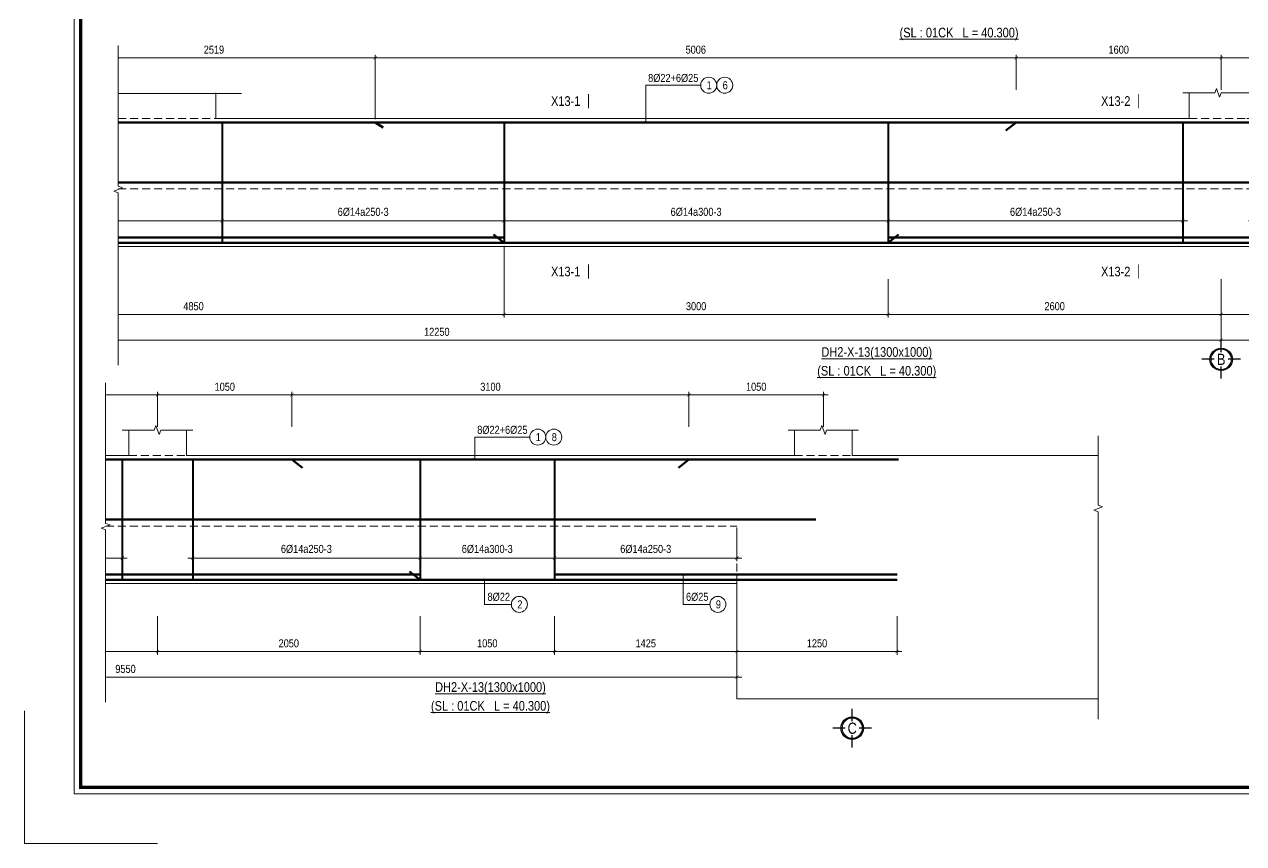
# Model space of a CAD drawing. Header units: millimetres. Extents: x 3014920 to 3563667, y -1638653 to -1356471.
# Drawn here: x 3171218 to 3180739, y -1601326 to -1594925 of the extents above; entities that cross this region are included whole.
import ezdxf
from ezdxf.enums import TextEntityAlignment as Align
from ezdxf.xclip import XClip

# ---------------------------------------------------------------- set-up
doc = ezdxf.new("R2010")
doc.units = ezdxf.units.MM
doc.header["$MEASUREMENT"] = 0
doc.header["$XCLIPFRAME"] = 0
doc.header["$PDMODE"] = 2
doc.linetypes.add('HIDDEN', pattern=[0.375, 0.25, -0.125])
doc.layers.get('0').update_dxf_attribs({"lineweight": 9})
doc.layers.get('Defpoints').update_dxf_attribs({"color": 10, "lineweight": 0})
for name, color, linetype, lineweight in [('2', 2, 'Continuous', 20), ('CDAI', 21, 'Continuous', 40), ('CTHEP', 50, 'Continuous', 50), ('DBAO', 90, 'Continuous', 13), ('DGIONG', 130, 'Continuous', 13), ('KTH', 154, 'Continuous', 9), ('Net khuat', 8, 'HIDDEN', 13), ('TEXT', 7, 'Continuous', 15)]:
    doc.layers.add(name, color=color, linetype=linetype, lineweight=lineweight)
doc.layers.add('8', color=8, linetype='Continuous')
doc.styles.add('HELVECONDENSE', font='VHELVCN_0.TTF')
doc.styles.add('Star-HelCon', font='VHELVCN_0.TTF')
doc.styles.add('TTP-HelCon', font='VHELVCN_0.TTF')
doc.styles.add('VNI-HELVE-CONDENSE', font='VHELVCN_0.TTF')
doc.dimstyles.new('kc-25', dxfattribs={"dimtxt": 62.5, "dimasz": 20, "dimexe": 20, "dimexo": 50, "dimgap": 25, "dimtad": 3, "dimdec": 0, "dimzin": 0, "dimdsep": 46, "dimtxsty": 'VNI-HELVE-CONDENSE', "dimblk": 'DIM', "dimcen": 2.5, "dimclrd": 256, "dimclre": 154, "dimclrt": 7, "dimaunit": 1, "dimadec": 0, "dimazin": 0, "dimtfac": 1, "dimtdec": 0, "dimtix": 1, "dimtmove": 0, "dimatfit": 3, "dimldrblk": 'DOT', "dimfxl": 1, "dimtolj": 1, "dimtzin": 0, "dimarcsym": 0})
doc.dimstyles.new('TTP-25', dxfattribs={"dimscale": 25, "dimtxt": 2.5, "dimasz": 1, "dimexe": 1, "dimexo": 1, "dimgap": 0.09, "dimtad": 0, "dimdec": 4, "dimrnd": 1, "dimzin": 9, "dimdsep": 46, "dimtxsty": 'TTP-HelCon', "dimblk": 'ARCHTICK', "dimcen": 0.09, "dimdle": 1.5, "dimclrd": 256, "dimclre": 256, "dimclrt": 7, "dimadec": 0, "dimazin": 0, "dimtfac": 1, "dimtdec": 4, "dimtmove": 0, "dimatfit": 3, "dimldrblk": 'ARCHTICK', "dimfxl": 1, "dimtvp": 1, "dimtolj": 1, "dimtzin": 0, "dimarcsym": 0})

# ---------------------------------------------------------------- blocks, each defined once
blk = doc.blocks.new('2X-15')
at = {"layer": 'CTHEP'}
blk.add_line((36594.43122, -500), (7254.43496, -500.09045), dxfattribs=at)
for points in [[(7254.43412, -230.34896), (7254.43317, -30), (36594.43122, -30), (36594.43122, -230)], [(7254.43456, -370.14257), (7254.43642, -970), (36594.43122, -970), (36594.43122, -370)]]:
    blk.add_lwpolyline(points, dxfattribs=at)
blk = doc.blocks.new('_ArchTick')
at = {"color": 0, "linetype": 'ByBlock', "const_width": 0.15}
blk.add_lwpolyline([(-0.5, -0.5), (0.5, 0.5)], dxfattribs=at)
blk = doc.blocks.new('*D1113')
at = {"layer": 'Defpoints', "color": 0, "transparency": 16777216}
for p in [(14285.4, 1449), (14285.4, 1171.2), (16804.6, 945)]:
    blk.add_point(p, dxfattribs=at)
at = {"layer": 'KTH', "lineweight": -2, "transparency": 16777216}
for p, q in [((16842.1, 1449), (14247.9, 1449)), ((14285.4, 1196.2), (14285.4, 1474)), ((16804.6, 970), (16804.6, 1474))]:
    blk.add_line(p, q, dxfattribs=at)
at = {"layer": 'KTH', "lineweight": -2, "transparency": 16777216, "xscale": 25, "yscale": 25, "zscale": 25, "rotation": 180}
blk.add_blockref('_ArchTick', (14285.4, 1449), dxfattribs=at)
at = {"layer": 'KTH', "lineweight": -2, "transparency": 16777216, "xscale": 25, "yscale": 25, "zscale": 25}
blk.add_blockref('_ArchTick', (16804.6, 1449), dxfattribs=at)
at = {"layer": 'KTH', "color": 7, "transparency": 16777216, "insert": (15545, 1512.8), "char_height": 62.5, "attachment_point": 5, "style": 'TTP-HelCon'}
blk.add_mtext('\\A1;2519', dxfattribs=at)
blk = doc.blocks.new('*D1115')
at = {"layer": 'Defpoints', "color": 0, "transparency": 16777216}
for p in [(17810.4, 5), (12960.4, -254.6), (17810.4, -555.6)]:
    blk.add_point(p, dxfattribs=at)
at = {"layer": 'KTH', "lineweight": -2, "transparency": 16777216}
for p, q in [((17810.4, -20), (17810.4, -580.6)), ((12960.4, -279.6), (12960.4, -580.6)), ((12922.9, -555.6), (17847.9, -555.6))]:
    blk.add_line(p, q, dxfattribs=at)
at = {"layer": 'KTH', "lineweight": -2, "transparency": 16777216, "xscale": 25, "yscale": 25, "zscale": 25, "rotation": 180}
blk.add_blockref('_ArchTick', (12960.4, -555.6), dxfattribs=at)
at = {"layer": 'KTH', "lineweight": -2, "transparency": 16777216, "xscale": 25, "yscale": 25, "zscale": 25}
blk.add_blockref('_ArchTick', (17810.4, -555.6), dxfattribs=at)
at = {"layer": 'KTH', "color": 7, "transparency": 16777216, "insert": (15385.4, -491.8), "char_height": 62.5, "attachment_point": 5, "style": 'TTP-HelCon'}
blk.add_mtext('\\A1;4850', dxfattribs=at)
blk = doc.blocks.new('*D1117')
at = {"layer": 'Defpoints', "color": 0, "transparency": 16777216}
for p in [(15610.4, 372.1), (17810.4, 372.1), (17810.4, 175)]:
    blk.add_point(p, dxfattribs=at)
at = {"layer": 'KTH', "lineweight": -2, "transparency": 16777216}
for p, q in [((15610.4, 347.1), (15610.4, 150)), ((17810.4, 347.1), (17810.4, 150)), ((15572.9, 175), (17847.9, 175))]:
    blk.add_line(p, q, dxfattribs=at)
at = {"layer": 'KTH', "lineweight": -2, "transparency": 16777216, "xscale": 25, "yscale": 25, "zscale": 25, "rotation": 180}
blk.add_blockref('_ArchTick', (15610.4, 175), dxfattribs=at)
at = {"layer": 'KTH', "lineweight": -2, "transparency": 16777216, "xscale": 25, "yscale": 25, "zscale": 25}
blk.add_blockref('_ArchTick', (17810.4, 175), dxfattribs=at)
at = {"layer": 'KTH', "color": 7, "transparency": 16777216, "insert": (16710.4, 244.9), "char_height": 62.5, "attachment_point": 5, "style": 'TTP-HelCon'}
blk.add_mtext('\\A1;6Þ14a250-3', dxfattribs=at)
blk = doc.blocks.new('*D1120')
at = {"layer": 'Defpoints', "color": 0, "transparency": 16777216}
for p in [(20810.4, -254.6), (23410.4, -254.6), (20810.4, -555.6)]:
    blk.add_point(p, dxfattribs=at)
at = {"layer": 'KTH', "lineweight": -2, "transparency": 16777216}
for p, q in [((20810.4, -279.6), (20810.4, -580.6)), ((23410.4, -279.6), (23410.4, -580.6)), ((23447.9, -555.6), (20772.9, -555.6))]:
    blk.add_line(p, q, dxfattribs=at)
at = {"layer": 'KTH', "lineweight": -2, "transparency": 16777216, "xscale": 25, "yscale": 25, "zscale": 25, "rotation": 180}
blk.add_blockref('_ArchTick', (20810.4, -555.6), dxfattribs=at)
at = {"layer": 'KTH', "lineweight": -2, "transparency": 16777216, "xscale": 25, "yscale": 25, "zscale": 25}
blk.add_blockref('_ArchTick', (23410.4, -555.6), dxfattribs=at)
at = {"layer": 'KTH', "color": 7, "transparency": 16777216, "insert": (22110.4, -491.8), "char_height": 62.5, "attachment_point": 5, "style": 'TTP-HelCon'}
blk.add_mtext('\\A1;2600', dxfattribs=at)
blk = doc.blocks.new('MC')
at = {"layer": 'CTHEP', "const_width": 10, "elevation": 0}
blk.add_lwpolyline([(36, 150), (36, 0)], dxfattribs=at)
at = {"layer": 'TEXT', "style": 'TTP-HelCon'}
blk.add_attdef('A', text='', height=100, dxfattribs=at).set_placement((-50, 26), align=Align.RIGHT)
blk = doc.blocks.new('*D1122')
at = {"layer": 'Defpoints', "color": 0, "transparency": 16777216}
for p in [(17810.4, 5), (20810.4, -254.6), (17810.4, -555.6)]:
    blk.add_point(p, dxfattribs=at)
at = {"layer": 'KTH', "lineweight": -2, "transparency": 16777216}
for p, q in [((17810.4, -20), (17810.4, -580.6)), ((20810.4, -279.6), (20810.4, -580.6)), ((20847.9, -555.6), (17772.9, -555.6))]:
    blk.add_line(p, q, dxfattribs=at)
at = {"layer": 'KTH', "lineweight": -2, "transparency": 16777216, "xscale": 25, "yscale": 25, "zscale": 25, "rotation": 180}
blk.add_blockref('_ArchTick', (17810.4, -555.6), dxfattribs=at)
at = {"layer": 'KTH', "lineweight": -2, "transparency": 16777216, "xscale": 25, "yscale": 25, "zscale": 25}
blk.add_blockref('_ArchTick', (20810.4, -555.6), dxfattribs=at)
at = {"layer": 'KTH', "color": 7, "transparency": 16777216, "insert": (19310.4, -491.8), "char_height": 62.5, "attachment_point": 5, "style": 'TTP-HelCon'}
blk.add_mtext('\\A1;3000', dxfattribs=at)
blk = doc.blocks.new('*D1123')
at = {"layer": 'Defpoints', "color": 0, "transparency": 16777216}
for p in [(20810.4, 372.1), (23110.4, 372.1), (20810.4, 175)]:
    blk.add_point(p, dxfattribs=at)
at = {"layer": 'KTH', "lineweight": -2, "transparency": 16777216}
for p, q in [((20810.4, 347.1), (20810.4, 150)), ((23110.4, 347.1), (23110.4, 150)), ((23147.9, 175), (20772.9, 175))]:
    blk.add_line(p, q, dxfattribs=at)
at = {"layer": 'KTH', "lineweight": -2, "transparency": 16777216, "xscale": 25, "yscale": 25, "zscale": 25, "rotation": 180}
blk.add_blockref('_ArchTick', (20810.4, 175), dxfattribs=at)
at = {"layer": 'KTH', "lineweight": -2, "transparency": 16777216, "xscale": 25, "yscale": 25, "zscale": 25}
blk.add_blockref('_ArchTick', (23110.4, 175), dxfattribs=at)
at = {"layer": 'KTH', "color": 7, "transparency": 16777216, "insert": (21960.4, 244.9), "char_height": 62.5, "attachment_point": 5, "style": 'TTP-HelCon'}
blk.add_mtext('\\A1;6Þ14a250-3', dxfattribs=at)
blk = doc.blocks.new('*D1124')
at = {"layer": 'Defpoints', "color": 0, "transparency": 16777216}
for p in [(16804.6, 1449), (21810.4, 1175), (16804.6, 945)]:
    blk.add_point(p, dxfattribs=at)
at = {"layer": 'KTH', "lineweight": -2, "transparency": 16777216}
for p, q in [((21847.9, 1449), (16767.1, 1449)), ((16804.6, 970), (16804.6, 1474)), ((21810.4, 1200), (21810.4, 1474))]:
    blk.add_line(p, q, dxfattribs=at)
at = {"layer": 'KTH', "lineweight": -2, "transparency": 16777216, "xscale": 25, "yscale": 25, "zscale": 25, "rotation": 180}
blk.add_blockref('_ArchTick', (16804.6, 1449), dxfattribs=at)
at = {"layer": 'KTH', "lineweight": -2, "transparency": 16777216, "xscale": 25, "yscale": 25, "zscale": 25}
blk.add_blockref('_ArchTick', (21810.4, 1449), dxfattribs=at)
at = {"layer": 'KTH', "color": 7, "transparency": 16777216, "insert": (19307.5, 1512.8), "char_height": 62.5, "attachment_point": 5, "style": 'TTP-HelCon'}
blk.add_mtext('\\A1;5006', dxfattribs=at)
blk = doc.blocks.new('*D1125')
at = {"layer": 'Defpoints', "color": 0, "transparency": 16777216}
for p in [(23410.4, 1449), (21810.4, 1175), (23410.4, 1175)]:
    blk.add_point(p, dxfattribs=at)
at = {"layer": 'KTH', "lineweight": -2, "transparency": 16777216}
for p, q in [((21772.9, 1449), (23447.9, 1449)), ((21810.4, 1200), (21810.4, 1474)), ((23410.4, 1200), (23410.4, 1474))]:
    blk.add_line(p, q, dxfattribs=at)
at = {"layer": 'KTH', "lineweight": -2, "transparency": 16777216, "xscale": 25, "yscale": 25, "zscale": 25, "rotation": 180}
blk.add_blockref('_ArchTick', (21810.4, 1449), dxfattribs=at)
at = {"layer": 'KTH', "lineweight": -2, "transparency": 16777216, "xscale": 25, "yscale": 25, "zscale": 25}
blk.add_blockref('_ArchTick', (23410.4, 1449), dxfattribs=at)
at = {"layer": 'KTH', "color": 7, "transparency": 16777216, "insert": (22610.4, 1512.8), "char_height": 62.5, "attachment_point": 5, "style": 'TTP-HelCon'}
blk.add_mtext('\\A1;1600', dxfattribs=at)
blk = doc.blocks.new('*D1126')
at = {"layer": 'Defpoints', "color": 0, "transparency": 16777216}
for p in [(23660.4, 372.1), (28160.4, 372.1), (23660.4, 175)]:
    blk.add_point(p, dxfattribs=at)
at = {"layer": 'KTH', "lineweight": -2, "transparency": 16777216}
for p, q in [((23660.4, 347.1), (23660.4, 150)), ((28160.4, 347.1), (28160.4, 150)), ((28197.9, 175), (23622.9, 175))]:
    blk.add_line(p, q, dxfattribs=at)
at = {"layer": 'KTH', "lineweight": -2, "transparency": 16777216, "xscale": 25, "yscale": 25, "zscale": 25, "rotation": 180}
blk.add_blockref('_ArchTick', (23660.4, 175), dxfattribs=at)
at = {"layer": 'KTH', "lineweight": -2, "transparency": 16777216, "xscale": 25, "yscale": 25, "zscale": 25}
blk.add_blockref('_ArchTick', (28160.4, 175), dxfattribs=at)
at = {"layer": 'KTH', "color": 7, "transparency": 16777216, "insert": (25910.4, 244.9), "char_height": 62.5, "attachment_point": 5, "style": 'TTP-HelCon'}
blk.add_mtext('\\A1;6Þ14a250-3', dxfattribs=at)
blk = doc.blocks.new('*D1131')
at = {"layer": 'Defpoints', "color": 0, "transparency": 16777216}
for p in [(11160.4, -254.6), (23410.4, -254.6), (11160.4, -755.6)]:
    blk.add_point(p, dxfattribs=at)
at = {"layer": 'KTH', "lineweight": -2, "transparency": 16777216}
for p, q in [((11160.4, -279.6), (11160.4, -780.6)), ((23410.4, -279.6), (23410.4, -780.6)), ((23447.9, -755.6), (11122.9, -755.6))]:
    blk.add_line(p, q, dxfattribs=at)
at = {"layer": 'KTH', "lineweight": -2, "transparency": 16777216, "xscale": 25, "yscale": 25, "zscale": 25, "rotation": 180}
blk.add_blockref('_ArchTick', (11160.4, -755.6), dxfattribs=at)
at = {"layer": 'KTH', "lineweight": -2, "transparency": 16777216, "xscale": 25, "yscale": 25, "zscale": 25}
blk.add_blockref('_ArchTick', (23410.4, -755.6), dxfattribs=at)
at = {"layer": 'KTH', "color": 7, "transparency": 16777216, "insert": (17285.4, -691.8), "char_height": 62.5, "attachment_point": 5, "style": 'TTP-HelCon'}
blk.add_mtext('\\A1;12250', dxfattribs=at)
blk = doc.blocks.new('*D1133')
at = {"layer": 'Defpoints', "color": 0, "transparency": 16777216}
for p in [(9860.4, 372.1), (15610.4, 372.1), (9860.4, 175)]:
    blk.add_point(p, dxfattribs=at)
at = {"layer": 'KTH', "lineweight": -2, "transparency": 16777216}
for p, q in [((9860.4, 347.1), (9860.4, 150)), ((15610.4, 347.1), (15610.4, 150)), ((15647.9, 175), (9822.9, 175))]:
    blk.add_line(p, q, dxfattribs=at)
at = {"layer": 'KTH', "lineweight": -2, "transparency": 16777216, "xscale": 25, "yscale": 25, "zscale": 25, "rotation": 180}
blk.add_blockref('_ArchTick', (9860.4, 175), dxfattribs=at)
at = {"layer": 'KTH', "lineweight": -2, "transparency": 16777216, "xscale": 25, "yscale": 25, "zscale": 25}
blk.add_blockref('_ArchTick', (15610.4, 175), dxfattribs=at)
at = {"layer": 'KTH', "color": 7, "transparency": 16777216, "insert": (12735.4, 244.9), "char_height": 62.5, "attachment_point": 5, "style": 'TTP-HelCon'}
blk.add_mtext('\\A1;6Þ14a250-3', dxfattribs=at)
blk = doc.blocks.new('*D1135')
at = {"layer": 'Defpoints', "color": 0, "transparency": 16777216}
for p in [(17810.4, 372.1), (20810.4, 372.1), (17810.4, 175)]:
    blk.add_point(p, dxfattribs=at)
at = {"layer": 'KTH', "lineweight": -2, "transparency": 16777216}
for p, q in [((17810.4, 347.1), (17810.4, 150)), ((20810.4, 347.1), (20810.4, 150)), ((20847.9, 175), (17772.9, 175))]:
    blk.add_line(p, q, dxfattribs=at)
at = {"layer": 'KTH', "lineweight": -2, "transparency": 16777216, "xscale": 25, "yscale": 25, "zscale": 25, "rotation": 180}
blk.add_blockref('_ArchTick', (17810.4, 175), dxfattribs=at)
at = {"layer": 'KTH', "lineweight": -2, "transparency": 16777216, "xscale": 25, "yscale": 25, "zscale": 25}
blk.add_blockref('_ArchTick', (20810.4, 175), dxfattribs=at)
at = {"layer": 'KTH', "color": 7, "transparency": 16777216, "insert": (19310.4, 244.9), "char_height": 62.5, "attachment_point": 5, "style": 'TTP-HelCon'}
blk.add_mtext('\\A1;6Þ14a300-3', dxfattribs=at)
blk = doc.blocks.new('*D1137')
at = {"layer": 'Defpoints', "color": 0, "transparency": 16777216}
for p in [(23410.4, -254.6), (28435.4, -254.6), (23410.4, -555.6)]:
    blk.add_point(p, dxfattribs=at)
at = {"layer": 'KTH', "lineweight": -2, "transparency": 16777216}
for p, q in [((23410.4, -279.6), (23410.4, -580.6)), ((28435.4, -279.6), (28435.4, -580.6)), ((28472.9, -555.6), (23372.9, -555.6))]:
    blk.add_line(p, q, dxfattribs=at)
at = {"layer": 'KTH', "lineweight": -2, "transparency": 16777216, "xscale": 25, "yscale": 25, "zscale": 25, "rotation": 180}
blk.add_blockref('_ArchTick', (23410.4, -555.6), dxfattribs=at)
at = {"layer": 'KTH', "lineweight": -2, "transparency": 16777216, "xscale": 25, "yscale": 25, "zscale": 25}
blk.add_blockref('_ArchTick', (28435.4, -555.6), dxfattribs=at)
at = {"layer": 'KTH', "color": 7, "transparency": 16777216, "insert": (25922.9, -491.8), "char_height": 62.5, "attachment_point": 5, "style": 'TTP-HelCon'}
blk.add_mtext('\\A1;5025', dxfattribs=at)
blk = doc.blocks.new('*D1138')
at = {"layer": 'Defpoints', "color": 0, "transparency": 16777216}
for p in [(23410.4, 1449), (23410.4, 1175), (24360.4, 1175)]:
    blk.add_point(p, dxfattribs=at)
at = {"layer": 'KTH', "lineweight": -2, "transparency": 16777216}
for p, q in [((24397.9, 1449), (23372.9, 1449)), ((23410.4, 1200), (23410.4, 1474)), ((24360.4, 1200), (24360.4, 1474))]:
    blk.add_line(p, q, dxfattribs=at)
at = {"layer": 'KTH', "lineweight": -2, "transparency": 16777216, "xscale": 25, "yscale": 25, "zscale": 25, "rotation": 180}
blk.add_blockref('_ArchTick', (23410.4, 1449), dxfattribs=at)
at = {"layer": 'KTH', "lineweight": -2, "transparency": 16777216, "xscale": 25, "yscale": 25, "zscale": 25}
blk.add_blockref('_ArchTick', (24360.4, 1449), dxfattribs=at)
at = {"layer": 'KTH', "color": 7, "transparency": 16777216, "insert": (23885.4, 1512.8), "char_height": 62.5, "attachment_point": 5, "style": 'TTP-HelCon'}
blk.add_mtext('\\A1;950', dxfattribs=at)
blk = doc.blocks.new('*D1139')
at = {"layer": 'Defpoints', "color": 0, "transparency": 16777216}
for p in [(28435.4, 1449), (27460.4, 1175), (28435.4, 1175)]:
    blk.add_point(p, dxfattribs=at)
at = {"layer": 'KTH', "lineweight": -2, "transparency": 16777216}
for p, q in [((27422.9, 1449), (28472.9, 1449)), ((27460.4, 1200), (27460.4, 1474)), ((28435.4, 1200), (28435.4, 1474))]:
    blk.add_line(p, q, dxfattribs=at)
at = {"layer": 'KTH', "lineweight": -2, "transparency": 16777216, "xscale": 25, "yscale": 25, "zscale": 25, "rotation": 180}
blk.add_blockref('_ArchTick', (27460.4, 1449), dxfattribs=at)
at = {"layer": 'KTH', "lineweight": -2, "transparency": 16777216, "xscale": 25, "yscale": 25, "zscale": 25}
blk.add_blockref('_ArchTick', (28435.4, 1449), dxfattribs=at)
at = {"layer": 'KTH', "color": 7, "transparency": 16777216, "insert": (27947.9, 1512.8), "char_height": 62.5, "attachment_point": 5, "style": 'TTP-HelCon'}
blk.add_mtext('\\A1;975', dxfattribs=at)
blk = doc.blocks.new('*D1140')
at = {"layer": 'Defpoints', "color": 0, "transparency": 16777216}
for p in [(28435.4, 1449), (28435.4, 1175), (29485.4, 1175)]:
    blk.add_point(p, dxfattribs=at)
at = {"layer": 'KTH', "lineweight": -2, "transparency": 16777216}
for p, q in [((29522.9, 1449), (28397.9, 1449)), ((28435.4, 1200), (28435.4, 1474)), ((29485.4, 1200), (29485.4, 1474))]:
    blk.add_line(p, q, dxfattribs=at)
at = {"layer": 'KTH', "lineweight": -2, "transparency": 16777216, "xscale": 25, "yscale": 25, "zscale": 25, "rotation": 180}
blk.add_blockref('_ArchTick', (28435.4, 1449), dxfattribs=at)
at = {"layer": 'KTH', "lineweight": -2, "transparency": 16777216, "xscale": 25, "yscale": 25, "zscale": 25}
blk.add_blockref('_ArchTick', (29485.4, 1449), dxfattribs=at)
at = {"layer": 'KTH', "color": 7, "transparency": 16777216, "insert": (28960.4, 1512.8), "char_height": 62.5, "attachment_point": 5, "style": 'TTP-HelCon'}
blk.add_mtext('\\A1;1050', dxfattribs=at)
blk = doc.blocks.new('*D1141')
at = {"layer": 'Defpoints', "color": 0, "transparency": 16777216}
for p in [(29485.4, 1449), (29485.4, 1175), (32585.4, 1175)]:
    blk.add_point(p, dxfattribs=at)
at = {"layer": 'KTH', "lineweight": -2, "transparency": 16777216}
for p, q in [((32622.9, 1449), (29447.9, 1449)), ((29485.4, 1200), (29485.4, 1474)), ((32585.4, 1200), (32585.4, 1474))]:
    blk.add_line(p, q, dxfattribs=at)
at = {"layer": 'KTH', "lineweight": -2, "transparency": 16777216, "xscale": 25, "yscale": 25, "zscale": 25, "rotation": 180}
blk.add_blockref('_ArchTick', (29485.4, 1449), dxfattribs=at)
at = {"layer": 'KTH', "lineweight": -2, "transparency": 16777216, "xscale": 25, "yscale": 25, "zscale": 25}
blk.add_blockref('_ArchTick', (32585.4, 1449), dxfattribs=at)
at = {"layer": 'KTH', "color": 7, "transparency": 16777216, "insert": (31035.4, 1512.8), "char_height": 62.5, "attachment_point": 5, "style": 'TTP-HelCon'}
blk.add_mtext('\\A1;3100', dxfattribs=at)
blk = doc.blocks.new('dau truc')
blk.add_circle((0, 0), 180)
at = {"layer": '8'}
for p, q in [((0, 127), (0, 345)), ((-127, 0), (-345, 0)), ((0, -345), (0, -127)), ((345, 0), (127, 0))]:
    blk.add_line(p, q, dxfattribs=at)
blk.add_circle((0, 0), 200, dxfattribs=at)
at = {"layer": 'TEXT', "style": 'HELVECONDENSE'}
blk.add_attdef('A', text='', height=233, dxfattribs=at).set_placement((0, 0), align=Align.MIDDLE)
blk = doc.blocks.new('*D1142')
at = {"layer": 'Defpoints', "color": 0, "transparency": 16777216}
for p in [(28435.4, -254.6), (30485.4, -254.6), (30485.4, -555.6)]:
    blk.add_point(p, dxfattribs=at)
at = {"layer": 'KTH', "lineweight": -2, "transparency": 16777216}
for p, q in [((28435.4, -279.6), (28435.4, -580.6)), ((30485.4, -279.6), (30485.4, -580.6)), ((28397.9, -555.6), (30522.9, -555.6))]:
    blk.add_line(p, q, dxfattribs=at)
at = {"layer": 'KTH', "lineweight": -2, "transparency": 16777216, "xscale": 25, "yscale": 25, "zscale": 25, "rotation": 180}
blk.add_blockref('_ArchTick', (28435.4, -555.6), dxfattribs=at)
at = {"layer": 'KTH', "lineweight": -2, "transparency": 16777216, "xscale": 25, "yscale": 25, "zscale": 25}
blk.add_blockref('_ArchTick', (30485.4, -555.6), dxfattribs=at)
at = {"layer": 'KTH', "color": 7, "transparency": 16777216, "insert": (29460.4, -491.8), "char_height": 62.5, "attachment_point": 5, "style": 'TTP-HelCon'}
blk.add_mtext('\\A1;2050', dxfattribs=at)
blk = doc.blocks.new('*D1143')
at = {"layer": 'Defpoints', "color": 0, "transparency": 16777216}
for p in [(30485.4, -254.6), (31535.4, -254.6), (30485.4, -555.6)]:
    blk.add_point(p, dxfattribs=at)
at = {"layer": 'KTH', "lineweight": -2, "transparency": 16777216}
for p, q in [((30485.4, -279.6), (30485.4, -580.6)), ((31535.4, -279.6), (31535.4, -580.6)), ((31572.9, -555.6), (30447.9, -555.6))]:
    blk.add_line(p, q, dxfattribs=at)
at = {"layer": 'KTH', "lineweight": -2, "transparency": 16777216, "xscale": 25, "yscale": 25, "zscale": 25, "rotation": 180}
blk.add_blockref('_ArchTick', (30485.4, -555.6), dxfattribs=at)
at = {"layer": 'KTH', "lineweight": -2, "transparency": 16777216, "xscale": 25, "yscale": 25, "zscale": 25}
blk.add_blockref('_ArchTick', (31535.4, -555.6), dxfattribs=at)
at = {"layer": 'KTH', "color": 7, "transparency": 16777216, "insert": (31010.4, -491.8), "char_height": 62.5, "attachment_point": 5, "style": 'TTP-HelCon'}
blk.add_mtext('\\A1;1050', dxfattribs=at)
blk = doc.blocks.new('*D1144')
at = {"layer": 'Defpoints', "color": 0, "transparency": 16777216}
for p in [(31535.4, -254.6), (32960.4, -254.6), (31535.4, -555.6)]:
    blk.add_point(p, dxfattribs=at)
at = {"layer": 'KTH', "lineweight": -2, "transparency": 16777216}
for p, q in [((31535.4, -279.6), (31535.4, -580.6)), ((32960.4, -279.6), (32960.4, -580.6)), ((32997.9, -555.6), (31497.9, -555.6))]:
    blk.add_line(p, q, dxfattribs=at)
at = {"layer": 'KTH', "lineweight": -2, "transparency": 16777216, "xscale": 25, "yscale": 25, "zscale": 25, "rotation": 180}
blk.add_blockref('_ArchTick', (31535.4, -555.6), dxfattribs=at)
at = {"layer": 'KTH', "lineweight": -2, "transparency": 16777216, "xscale": 25, "yscale": 25, "zscale": 25}
blk.add_blockref('_ArchTick', (32960.4, -555.6), dxfattribs=at)
at = {"layer": 'KTH', "color": 7, "transparency": 16777216, "insert": (32247.9, -491.8), "char_height": 62.5, "attachment_point": 5, "style": 'TTP-HelCon'}
blk.add_mtext('\\A1;1425', dxfattribs=at)
blk = doc.blocks.new('*D1145')
at = {"layer": 'Defpoints', "color": 0, "transparency": 16777216}
for p in [(32960.4, -254.6), (34210.4, -254.6), (34210.4, -555.6)]:
    blk.add_point(p, dxfattribs=at)
at = {"layer": 'KTH', "lineweight": -2, "transparency": 16777216}
for p, q in [((32960.4, -279.6), (32960.4, -580.6)), ((34210.4, -279.6), (34210.4, -580.6)), ((32922.9, -555.6), (34247.9, -555.6))]:
    blk.add_line(p, q, dxfattribs=at)
at = {"layer": 'KTH', "lineweight": -2, "transparency": 16777216, "xscale": 25, "yscale": 25, "zscale": 25, "rotation": 180}
blk.add_blockref('_ArchTick', (32960.4, -555.6), dxfattribs=at)
at = {"layer": 'KTH', "lineweight": -2, "transparency": 16777216, "xscale": 25, "yscale": 25, "zscale": 25}
blk.add_blockref('_ArchTick', (34210.4, -555.6), dxfattribs=at)
at = {"layer": 'KTH', "color": 7, "transparency": 16777216, "insert": (33585.4, -491.8), "char_height": 62.5, "attachment_point": 5, "style": 'TTP-HelCon'}
blk.add_mtext('\\A1;1250', dxfattribs=at)
blk = doc.blocks.new('*D1146')
at = {"layer": 'Defpoints', "color": 0, "transparency": 16777216}
for p in [(23410.4, -254.6), (32960.4, -254.6), (32960.4, -755.6)]:
    blk.add_point(p, dxfattribs=at)
at = {"layer": 'KTH', "lineweight": -2, "transparency": 16777216}
for p, q in [((23410.4, -279.6), (23410.4, -780.6)), ((32960.4, -279.6), (32960.4, -780.6)), ((23372.9, -755.6), (32997.9, -755.6))]:
    blk.add_line(p, q, dxfattribs=at)
at = {"layer": 'KTH', "lineweight": -2, "transparency": 16777216, "xscale": 25, "yscale": 25, "zscale": 25, "rotation": 180}
blk.add_blockref('_ArchTick', (23410.4, -755.6), dxfattribs=at)
at = {"layer": 'KTH', "lineweight": -2, "transparency": 16777216, "xscale": 25, "yscale": 25, "zscale": 25}
blk.add_blockref('_ArchTick', (32960.4, -755.6), dxfattribs=at)
at = {"layer": 'KTH', "color": 7, "transparency": 16777216, "insert": (28185.4, -691.8), "char_height": 62.5, "attachment_point": 5, "style": 'TTP-HelCon'}
blk.add_mtext('\\A1;9550', dxfattribs=at)
blk = doc.blocks.new('*D1147')
at = {"layer": 'Defpoints', "color": 0, "transparency": 16777216}
for p in [(33635.4, 1449), (32585.4, 1175), (33635.4, 1175)]:
    blk.add_point(p, dxfattribs=at)
at = {"layer": 'KTH', "lineweight": -2, "transparency": 16777216}
for p, q in [((32547.9, 1449), (33672.9, 1449)), ((32585.4, 1200), (32585.4, 1474)), ((33635.4, 1200), (33635.4, 1474))]:
    blk.add_line(p, q, dxfattribs=at)
at = {"layer": 'KTH', "lineweight": -2, "transparency": 16777216, "xscale": 25, "yscale": 25, "zscale": 25, "rotation": 180}
blk.add_blockref('_ArchTick', (32585.4, 1449), dxfattribs=at)
at = {"layer": 'KTH', "lineweight": -2, "transparency": 16777216, "xscale": 25, "yscale": 25, "zscale": 25}
blk.add_blockref('_ArchTick', (33635.4, 1449), dxfattribs=at)
at = {"layer": 'KTH', "color": 7, "transparency": 16777216, "insert": (33110.4, 1512.8), "char_height": 62.5, "attachment_point": 5, "style": 'TTP-HelCon'}
blk.add_mtext('\\A1;1050', dxfattribs=at)
blk = doc.blocks.new('DIM')
h = blk.add_hatch(color=1)
h.paths.add_polyline_path([(0.49, 0.29, 1), (0.29, 0.49), (-0.19, 0), (0.19, 0)])
h.paths.add_polyline_path([(0.19, 0), (-0.19, 0), (-0.49, -0.29, 1), (-0.29, -0.49)])
at = {"color": 9}
for p, q in [((-0.19, 0), (-1.5, 0)), ((0.19, 0), (1.5, 0))]:
    blk.add_line(p, q, dxfattribs=at)
at = {"color": 1}
for p, q in [((-0.49, -0.29), (0.29, 0.49)), ((-0.29, -0.49), (0.49, 0.29)), ((-0.19, 0), (0.19, 0))]:
    blk.add_line(p, q, dxfattribs=at)
blk.add_arc((-0.39, -0.39), 0.138, 135, 315, dxfattribs=at)
blk = doc.blocks.new('*D1108')
at = {"layer": 'Defpoints', "color": 0, "transparency": 16777216}
for p in [(28710.4, 372.1), (30485.4, 372.1), (30485.4, 175)]:
    blk.add_point(p, dxfattribs=at)
at = {"layer": 'KTH', "lineweight": -2, "transparency": 16777216}
for p, q in [((28710.4, 347.1), (28710.4, 150)), ((30485.4, 347.1), (30485.4, 150)), ((28672.9, 175), (30522.9, 175))]:
    blk.add_line(p, q, dxfattribs=at)
at = {"layer": 'KTH', "lineweight": -2, "transparency": 16777216, "xscale": 25, "yscale": 25, "zscale": 25, "rotation": 180}
blk.add_blockref('_ArchTick', (28710.4, 175), dxfattribs=at)
at = {"layer": 'KTH', "lineweight": -2, "transparency": 16777216, "xscale": 25, "yscale": 25, "zscale": 25}
blk.add_blockref('_ArchTick', (30485.4, 175), dxfattribs=at)
at = {"layer": 'KTH', "color": 7, "transparency": 16777216, "insert": (29597.9, 244.9), "char_height": 62.5, "attachment_point": 5, "style": 'TTP-HelCon'}
blk.add_mtext('\\A1;6Þ14a250-3', dxfattribs=at)
blk = doc.blocks.new('*D1109')
at = {"layer": 'Defpoints', "color": 0, "transparency": 16777216}
for p in [(32960.4, 425), (31535.4, 372.1), (31535.4, 175)]:
    blk.add_point(p, dxfattribs=at)
at = {"layer": 'KTH', "lineweight": -2, "transparency": 16777216}
for p, q in [((32960.4, 400), (32960.4, 150)), ((31535.4, 347.1), (31535.4, 150)), ((32997.9, 175), (31497.9, 175))]:
    blk.add_line(p, q, dxfattribs=at)
at = {"layer": 'KTH', "lineweight": -2, "transparency": 16777216, "xscale": 25, "yscale": 25, "zscale": 25, "rotation": 180}
blk.add_blockref('_ArchTick', (31535.4, 175), dxfattribs=at)
at = {"layer": 'KTH', "lineweight": -2, "transparency": 16777216, "xscale": 25, "yscale": 25, "zscale": 25}
blk.add_blockref('_ArchTick', (32960.4, 175), dxfattribs=at)
at = {"layer": 'KTH', "color": 7, "transparency": 16777216, "insert": (32247.9, 244.9), "char_height": 62.5, "attachment_point": 5, "style": 'TTP-HelCon'}
blk.add_mtext('\\A1;6Þ14a250-3', dxfattribs=at)
blk = doc.blocks.new('*D1110')
at = {"layer": 'Defpoints', "color": 0, "transparency": 16777216}
for p in [(30485.4, 372.1), (31535.4, 372.1), (30485.4, 175)]:
    blk.add_point(p, dxfattribs=at)
at = {"layer": 'KTH', "lineweight": -2, "transparency": 16777216}
for p, q in [((30485.4, 347.1), (30485.4, 150)), ((31535.4, 347.1), (31535.4, 150)), ((31572.9, 175), (30447.9, 175))]:
    blk.add_line(p, q, dxfattribs=at)
at = {"layer": 'KTH', "lineweight": -2, "transparency": 16777216, "xscale": 25, "yscale": 25, "zscale": 25, "rotation": 180}
blk.add_blockref('_ArchTick', (30485.4, 175), dxfattribs=at)
at = {"layer": 'KTH', "lineweight": -2, "transparency": 16777216, "xscale": 25, "yscale": 25, "zscale": 25}
blk.add_blockref('_ArchTick', (31535.4, 175), dxfattribs=at)
at = {"layer": 'KTH', "color": 7, "transparency": 16777216, "insert": (31010.4, 244.9), "char_height": 62.5, "attachment_point": 5, "style": 'TTP-HelCon'}
blk.add_mtext('\\A1;6Þ14a300-3', dxfattribs=at)
blk = doc.blocks.new('CHG_XX_Khung ten')
blk.add_lwpolyline([(15, 579), (826, 579), (826, 15), (15, 15)], close=True)
at = {"color": 4, "linetype": 'Continuous', "const_width": 1}
blk.add_lwpolyline([(17, 577), (824, 577), (824, 17), (17, 17)], close=True, dxfattribs=at)
at = {"layer": 'Defpoints', "color": 1, "ltscale": 2}
blk.add_lwpolyline([(40.06, 0), (0, 0), (0, 40)], dxfattribs=at)
blk = doc.blocks.new('2X-13')
at = {"layer": 'CDAI'}
for points in [[(15610.44181, 945), (15610.44181, 5)], [(17810.44181, 945), (17810.44181, 5)], [(20810.44001, 945), (20810.44001, 5)], [(23110.44001, 945), (23110.44001, 5)], [(28160.44001, 945), (28160.44001, 5)], [(28710.43251, 945), (28710.43251, 5)], [(30485.43251, 945), (30485.43251, 5)], [(31535.43251, 945), (31535.43251, 5)]]:
    blk.add_lwpolyline(points, dxfattribs=at)
at = {"layer": 'CTHEP'}
for p, q in [((16866.47069, 905), (16804.58552, 945)), ((21729.01412, 880.4745), (21810.44001, 945)), ((29566.8584, 880.4745), (29485.43251, 945)), ((32504.00662, 880.4745), (32585.43251, 945)), ((33575.39119, 475), (290.43806, 475)), ((17729.01592, 69.5255), (17810.44182, 5)), ((20890.90515, 69.5255), (20809.47926, 5)), ((30404.00662, 69.5255), (30485.43251, 5))]:
    blk.add_line(p, q, dxfattribs=at)
for points in [[(290.43806, 745.00141), (290.43806, 945), (34222.38412, 945)], [(290.43806, 5), (34210.68418, 5)], [(9860.44181, 45), (17810.44181, 45)], [(20810.44001, 45), (30485.43251, 45)], [(31535.43251, 45), (34210.43251, 45)]]:
    blk.add_lwpolyline(points, dxfattribs=at)
at = {"layer": 'DBAO', "linetype": 'Continuous'}
for p, q in [((15560.44181, 975), (15560.44181, 1175)), ((23160.44001, 1175), (23160.44001, 975)), ((28210.44001, 1175), (28210.44001, 975)), ((28660.43251, 1175), (28660.43251, 975)), ((33410.44001, 1175), (33410.44001, 975)), ((33860.43251, 1175), (33860.43251, 975)), ((15560.44181, 975), (23160.44001, 975)), ((22610.43251, 975), (23160.44001, 975)), ((23610.43251, 975), (28210.44001, 975)), ((23610.43251, 975), (28210.44001, 975)), ((28660.43251, 975), (30510.44001, 975)), ((28660.43251, 975), (33410.44001, 975)), ((33860.43251, 975), (35781.52026, 975)), ((32960.44001, -925), (35781.52026, -925))]:
    blk.add_line(p, q, dxfattribs=at)
at = {"layer": 'DBAO', "linetype": 'Continuous', "flags": 128}
blk.add_lwpolyline([(260.43806, 1175), (260.43806, -25), (32960.44001, -25), (32960.44001, -925)], dxfattribs=at)
at = {"layer": 'DGIONG', "color": 6, "linetype": 'Continuous', "flags": 128}
blk.add_lwpolyline([(15760.44181, 1171.15297), (14385.44181, 1171.15297), (14372.94181, 1136.8095), (14347.94181, 1205.49644), (14335.44181, 1171.15297), (12960.42681, 1171.15297)], dxfattribs=at)
at = {"layer": 'DGIONG', "linetype": 'Continuous', "flags": 128}
for points in [[(23660.43251, 1175), (23410.42876, 1175), (23397.92876, 1140.65653), (23372.92876, 1209.34347), (23360.42876, 1175), (23110.42501, 1175)], [(28710.43251, 1175), (28460.42876, 1175), (28447.92876, 1140.65653), (28422.92876, 1209.34347), (28410.42876, 1175), (28160.42501, 1175)], [(33910.43251, 1175), (33660.42876, 1175), (33647.92876, 1140.65653), (33622.92876, 1209.34347), (33610.42876, 1175), (33360.42501, 1175)], [(35781.52026, -1082.78017), (35781.52026, 536.94117), (35747.17679, 549.44117), (35815.86372, 574.44117), (35781.52026, 586.94117), (35781.52026, 1128.91333)]]:
    blk.add_lwpolyline(points, dxfattribs=at)
at = {"layer": 'DGIONG'}
for centre in [(19408.46786, 1235.04133), (19533.46786, 1235.04133), (31404.99437, 1119.57783), (31529.99437, 1119.57783), (31261.03051, -187.04426), (32811.01225, -187.04426)]:
    blk.add_circle(centre, 62.5, dxfattribs=at)
at = {"layer": 'Net khuat', "color": 6, "ltscale": 250}
blk.add_line((13010.44181, 975), (15560.44181, 975), dxfattribs=at)
at = {"layer": 'Net khuat', "ltscale": 250}
for p, q in [((23160.44001, 975), (23610.42501, 975)), ((28210.44001, 975), (28660.43251, 975)), ((28660.42501, 975), (28660.43251, 975)), ((33410.44001, 975), (33860.42501, 975)), ((33860.42501, 975), (33860.43251, 975)), ((560.44298, 425), (32960.44001, 425)), ((32960.44001, -25), (32960.44001, 425))]:
    blk.add_line(p, q, dxfattribs=at)
at = {"xscale": 0.75, "yscale": 0.75, "zscale": 0.75}
for p, values in [((18444.03409, 1054.50624), {'A': 'X13-1'}), ((22739.20024, 1054.50624), {'A': 'X13-2'}), ((18444.03409, -277.44241), {'A': 'X13-1'}), ((22739.20024, -277.44241), {'A': 'X13-2'})]:
    blk.add_blockref('MC', p, dxfattribs=at).add_auto_attribs(values)
at = {"layer": '2', "ltscale": 300}
ref = blk.add_blockref('dau truc', (23410.44001, -906.46904), dxfattribs=dict(at, xscale=0.4367131295148283, yscale=0.4367131295148283, zscale=0.4367131295148283))
ref.add_attrib('A', 'B', dxfattribs={"layer": 'TEXT', "height": 87.5, "style": 'HELVECONDENSE'}).set_placement((23410.44001, -906.46904), align=Align.MIDDLE)
ref = blk.add_blockref('dau truc', (33860.44001, -1154.72096), dxfattribs=dict(at, xscale=0.4367131295148283, yscale=0.4367131295148283, zscale=0.4367131295148283))
ref.add_attrib('A', 'C', dxfattribs={"layer": 'TEXT', "height": 87.5, "style": 'HELVECONDENSE'}).set_placement((33860.44001, -1154.72096), align=Align.MIDDLE)
at = {"layer": 'TEXT', "style": 'TTP-HelCon'}
for s, p in [('8Þ22+6Þ25', (18935.65999, 1260.89428, 0)), ('8Þ22+6Þ25', (30932.18649, 1145.43078, 0)), ('8Þ22', (31012.54228, -159.1472, 0)), ('6Þ25', (32562.52402, -159.1472, 0))]:
    blk.add_text(s, height=62.5, dxfattribs=at).set_placement(p)
at = {"layer": 'TEXT', "style": 'Star-HelCon'}
for s, p in [('1', (19412.63453, 1235.04133)), ('6', (19537.63453, 1235.04133)), ('1', (31409.16104, 1119.57783)), ('8', (31534.16104, 1119.57783)), ('2', (31265.19718, -187.04426))]:
    blk.add_text(s, height=62.5, dxfattribs=at).set_placement(p, align=Align.MIDDLE)
at = {"layer": 'TEXT', "color": 6, "style": 'TTP-HelCon'}
blk.add_text('9', height=62.5, dxfattribs=at).set_placement((32815.17892, -187.04426), align=Align.MIDDLE)
blk.add_text('%%U(SL : 01CK   L = 40.300)', height=75, dxfattribs=at).set_placement((6385.43994, -1079.1891), align=Align.CENTER)
at = {"layer": 'KTH'}
for base, p1, p2, picture, middle in [((14285.44181, 1449.00461), (16804.58552, 945), (14285.44181, 1171.15297), '*D1113', (15545.01367, 1512.83794)), ((16804.58552, 1449.00461), (21810.44001, 1175), (16804.58552, 945), '*D1124', (19307.51276, 1512.83794)), ((23410.44001, 1449.00461), (24360.42501, 1175), (23410.44001, 1175), '*D1138', (23885.43251, 1512.83794)), ((28435.4362580581, 1449.004608033), (29485.4325074069, 1174.9999999884), (28435.4362580581, 1174.9999999884), '*D1140', (28960.4343827325, 1512.8379413663)), ((29485.43251, 1449.00461), (32585.43251, 1175), (29485.43251, 1175), '*D1141', (31035.43251, 1512.83794)), ((17810.44181, -555.64876), (12960.44181, -254.6045), (17810.44181, 5), '*D1115', (15385.44181, -491.81543)), ((11160.44181, -755.6045), (23410.44001, -254.6045), (11160.44181, -254.6045), '*D1131', (17285.44091, -691.77117)), ((30485.43251, -555.64876), (28435.43251, -254.6045), (30485.43251, -254.6045), '*D1142', (29460.43251, -491.81543)), ((34210.43251, -555.64876), (32960.44001, -254.6045), (34210.43251, -254.6045), '*D1145', (33585.43626, -491.81543))]:
    dim = blk.add_linear_dim(base=base, p1=p1, p2=p2, dimstyle='TTP-25', override={"dimtmove": 1}, dxfattribs=at)
    dim.commit()
    dim.dimension.update_dxf_attribs({"geometry": picture, "text_midpoint": middle})
for base, p1, p2, picture, middle in [((23410.44001, 1449.00461), (21810.44001, 1175), (23410.44001, 1175), '*D1125', (22610.44001, 1512.83794)), ((28435.436258, 1449.004608), (27460.440009, 1175), (28435.436258, 1175), '*D1139', (27947.938133, 1512.837941)), ((33635.43251, 1449.00461), (32585.43251, 1175), (33635.43251, 1175), '*D1147', (33110.43251, 1512.83794)), ((17810.44181, -555.64876), (20810.44001, -254.6045), (17810.44181, 5), '*D1122', (19310.44091, -491.81543)), ((20810.44001, -555.64876), (23410.44001, -254.6045), (20810.44001, -254.6045), '*D1120', (22110.44001, -491.81543)), ((23410.44001, -555.64876), (28435.43251, -254.6045), (23410.44001, -254.6045), '*D1137', (25922.93626, -491.81543)), ((32960.44001, -755.6045), (23410.44001, -254.6045), (32960.44001, -254.6045), '*D1146', (28185.44001, -691.77117)), ((30485.43251, -555.64876), (31535.43251, -254.6045), (30485.43251, -254.6045), '*D1143', (31010.43251, -491.81543)), ((31535.43251, -555.64876), (32960.44001, -254.6045), (31535.43251, -254.6045), '*D1144', (32247.93626, -491.81543))]:
    dim = blk.add_linear_dim(base=base, p1=p1, p2=p2, angle=180, dimstyle='TTP-25', override={"dimtmove": 1}, dxfattribs=at)
    dim.commit()
    dim.dimension.update_dxf_attribs({"geometry": picture, "text_midpoint": middle})
for base, p1, p2, text, picture, middle in [((31535.43251, 175), (32960.44001, 425), (31535.43251, 372.13667), '6Þ14a250-3', '*D1109', (32247.93626, 244.91666)), ((9860.44181, 175), (15610.44181, 372.13667), (9860.44181, 372.13667), '6Þ14a250-3', '*D1133', (12735.44181, 244.91666)), ((17810.44181, 175), (20810.44001, 372.13667), (17810.44181, 372.13667), '6Þ14a300-3', '*D1135', (19310.44091, 244.91666)), ((20810.44001, 175), (23110.44001, 372.13667), (20810.44001, 372.13667), '6Þ14a250-3', '*D1123', (21960.44001, 244.91666)), ((23660.42501, 175), (28160.44001, 372.13667), (23660.42501, 372.13667), '6Þ14a250-3', '*D1126', (25910.43251, 244.91666)), ((30485.43251, 175), (31535.43251, 372.13667), (30485.43251, 372.13667), '6Þ14a300-3', '*D1110', (31010.43251, 244.91666))]:
    dim = blk.add_linear_dim(base=base, p1=p1, p2=p2, angle=180, text=text, dimstyle='TTP-25', override={"dimtmove": 1}, dxfattribs=at)
    dim.commit()
    dim.dimension.update_dxf_attribs({"geometry": picture, "text_midpoint": middle})
for base, p1, p2, picture, middle in [((17810.44181, 175), (15610.44181, 372.13667), (17810.44181, 372.13667), '*D1117', (16710.44181, 244.91666)), ((30485.43251, 175), (28710.43251, 372.13667), (30485.43251, 372.13667), '*D1108', (29597.93251, 244.91666))]:
    dim = blk.add_linear_dim(base=base, p1=p1, p2=p2, text='6Þ14a250-3', dimstyle='TTP-25', override={"dimtmove": 1}, dxfattribs=at)
    dim.commit()
    dim.dimension.update_dxf_attribs({"geometry": picture, "text_midpoint": middle})
at = {"layer": 'DGIONG'}
for points in [[(18917.14814, 945), (18917.14796, 1235.04133), (19345.96786, 1235.04133)], [(30913.67465, 945), (30913.67446, 1119.57783), (31342.49437, 1119.57783)], [(30989.53051, 5), (30989.53025, -187.04426), (31198.53051, -187.04426)], [(32539.51225, 45), (32539.51199, -187.04426), (32748.51225, -187.04426)]]:
    blk.add_leader(points, dimstyle='kc-25', override={"dimtad": 0, "dimldrblk": 'ArchTick', "dimfxl": 100, "dimarcsym": 1}, dxfattribs=at)

msp = doc.modelspace()

# ---------------------------------------------------------------- block references
at = {"layer": 'DBAO'}
ref = msp.add_blockref('2X-13', (3172131.41535, -1593947.70847), dxfattribs=at)
XClip(ref).set_block_clipping_path([(-1034.3379386647, -1523.9035000002), (15640.3251174157, 1751.8854999997)])
ref = msp.add_blockref('2X-13', (3157153.10572, -1596635.95458), dxfattribs=at)
XClip(ref).set_block_clipping_path([(14797.0919759432, -1370.9326533251), (28837.6182023771, 1720.5648618429)])
ref = msp.add_blockref('2X-13', (3143822.12269, -1599269.90458), dxfattribs=at)
XClip(ref).set_block_clipping_path([(28031.8233634392, -1952.409914704), (41366.9993634392, 1808.8434422417)])
ref = msp.add_blockref('2X-15', (3167691.74052, -1598389.53568), dxfattribs=at)
XClip(ref).set_block_clipping_path([(26188.6929886159, -3920.7827382451), (39092.7179886163, 585.564261755)])

# ---------------------------------------------------------------- texts
at = {"layer": 'TEXT', "color": 6, "style": 'TTP-HelCon'}
for s, p in [('%%UDH2-X-13(1300x1000)', (3177873.9535, -1597522.41066)), ('%%U(SL : 01CK   L = 40.300)', (3177873.9535, -1597669.30526)), ('%%UDH2-X-13(1300x1000)', (3174857.5552, -1600140.43966)), ('%%U(SL : 01CK   L = 40.300)', (3174857.5552, -1600287.33426))]:
    msp.add_text(s, height=75, dxfattribs=at).set_placement(p, align=Align.CENTER)

# ---------------------------------------------------------------- next in the draw order: block references
at = {"color": 5, "xscale": 25.92478421704392, "yscale": 25.92478421704392, "zscale": 25.92478421704392}
msp.add_blockref('CHG_XX_Khung ten', (3171217.83203, -1601326.46106), dxfattribs=at)

# ---------------------------------------------------------------- next in the draw order: linework, layer by layer
at = {"layer": 'DGIONG', "linetype": 'Continuous', "flags": 128}
msp.add_lwpolyline([(3171950.59955, -1597586.79049), (3171950.59977, -1596240.36699), (3171916.2563, -1596227.86699), (3171984.94324, -1596202.86699), (3171950.59977, -1596190.36699), (3171950.59955, -1595091.36238)], dxfattribs=at)
at = {"layer": 'DGIONG', "linetype": 'Continuous', "elevation": 0, "flags": 128}
msp.add_lwpolyline([(3171852.51053, -1600220.74049), (3171852.51075, -1598874.31699), (3171818.16728, -1598861.81699), (3171886.85421, -1598836.81699), (3171852.51075, -1598824.31699), (3171852.51053, -1597725.31238)], dxfattribs=at)

doc.saveas('drawing.dxf')
